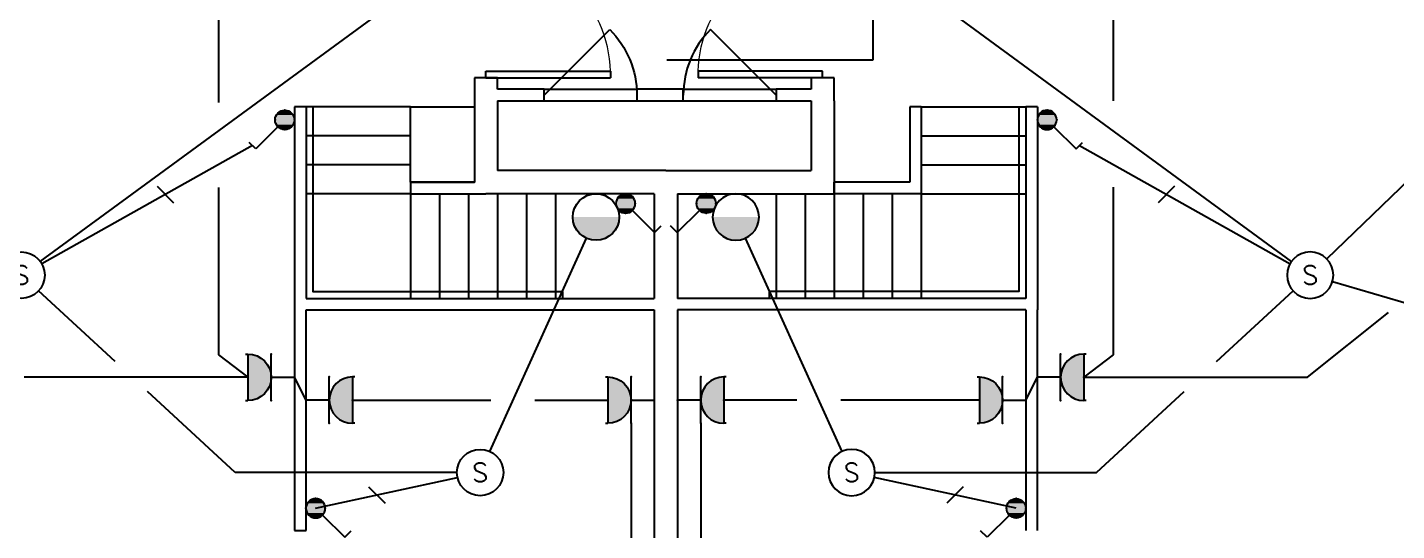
# Model space of a CAD drawing. Extents: x 4483434 to 4539506, y -104156 to -74067.
# Drawn here: x 4493478 to 4505272, y -93108 to -88775 of the extents above; entities that cross this region are included whole.
import ezdxf
from ezdxf.enums import TextEntityAlignment as Align

# ---------------------------------------------------------------- set-up
doc = ezdxf.new("R2010")
doc.units = 0
doc.header["$LTSCALE"] = 1000
doc.header["$MEASUREMENT"] = 0
for name, color, linetype in [('EQUIP-动力', 3, 'Continuous'), ('EQUIP-照明', 3, 'Continuous'), ('TEL_TEXT', 7, 'Continuous'), ('图层1', 7, 'Continuous')]:
    doc.layers.add(name, color=color, linetype=linetype)
doc.styles.add('_TEL_ATTDEF', font='simplex.shx', dxfattribs={"width": 0.8, "height": 3, "bigfont": 'hztxt.shx'})
doc.styles.add('_TEL_DIM', font='SIMPLEX', dxfattribs={"width": 0.8, "height": 3.5, "bigfont": 'HZTXT'})
doc.styles.get("Standard").update_dxf_attribs({"font": 'gbenor.shx', "bigfont": 'gbcbig.shx'})

# ---------------------------------------------------------------- blocks, each defined once
blk = doc.blocks.new('$equip$00001838')
blk.add_circle((0, 0), 0.5)
at = {"color": 7, "style": '_TEL_DIM'}
blk.add_attdef('$TEXT$', text='', height=0.4, dxfattribs=at).set_placement((0, 0), align=Align.MIDDLE_CENTER)
at = {"color": 7, "style": '_TEL_DIM', "flags": 1}
blk.add_attdef('A', text='', height=0.00002, dxfattribs=at).set_placement((0, 0), align=Align.MIDDLE_CENTER)
blk = doc.blocks.new('$equip$00001962')
for p, q in [((0.147, 0.356), (0.625, 0.833)), ((0.625, 0.833), (0.766, 0.692))]:
    blk.add_line(p, q)
blk.add_circle((0, 0.208), 0.208)
for p in [(0, 0.417), (-0.208, 0.208), (0, 0), (0.208, 0.208)]:
    blk.add_point(p)
for points in [[(-0.18, 0.313), (0.18, 0.313), (-0.208, 0.208), (0.208, 0.208)], [(-0.104, 0.389), (0.104, 0.389), (-0.18, 0.313), (0.18, 0.313)], [(0, 0.417), (0, 0.417), (-0.104, 0.389), (0.104, 0.389)], [(-0.18, 0.104), (0.18, 0.104), (-0.208, 0.208), (0.208, 0.208)], [(-0.104, 0.028), (0.104, 0.028), (-0.18, 0.104), (0.18, 0.104)], [(0, 0), (0, 0), (-0.104, 0.028), (0.104, 0.028)]]:
    blk.add_solid(points)
at = {"layer": 'TEL_TEXT', "style": '_TEL_DIM', "flags": 1}
blk.add_attdef('A', text='', height=0.00002, dxfattribs=at).set_placement((0, 0), align=Align.MIDDLE_CENTER)
blk = doc.blocks.new('$equip$00001237')
for p, q in [((-0.5, 1.05), (-0.5, 1)), ((-0.5, 1), (0.5, 1)), ((0.5, 1.05), (0.5, 1)), ((0.5, 0.5), (-0.5, 0.5)), ((0, 0.5), (0, 0))]:
    blk.add_line(p, q)
blk.add_arc((0, 1), 0.5, 180, 0)
for p in [(0, 1), (-0.5, 0.5), (0.5, 0.5), (0, 0)]:
    blk.add_point(p)
for points in [[(0.433, 0.75), (-0.433, 0.75), (0.5, 1), (-0.5, 1)], [(0.25, 0.567), (-0.25, 0.567), (0.433, 0.75), (-0.433, 0.75)], [(0, 0.5), (0, 0.5), (0.25, 0.567), (-0.25, 0.567)]]:
    blk.add_solid(points)
at = {"flags": 9}
blk.add_attdef('A', (0, 0), '', height=0.00002, dxfattribs=at)
blk = doc.blocks.new('$equip$00001151')
blk.add_circle((0, 0.5), 0.5)
for points in [[(0.433, 0.25), (-0.433, 0.25), (0.5, 0.5), (-0.5, 0.5)], [(0.25, 0.067), (-0.25, 0.067), (0.433, 0.25), (-0.433, 0.25)], [(0, 0), (0, 0), (0.25, 0.067), (-0.25, 0.067)]]:
    blk.add_solid(points)
at = {"flags": 9}
blk.add_attdef('A', (0, 0), '', height=0.00002, dxfattribs=at)
blk = doc.blocks.new('$DorLib2D$00000114')
at = {"color": 0}
blk.add_line((0.5, 0), (-0.207, 0.707), dxfattribs=at)
blk.add_arc((0.5, 0), 1, 135, 180, dxfattribs=at)
blk = doc.blocks.new('$DorLib2D$00000001')
for p, q in [((0.45, 0.975), (0.5, 0.975)), ((0.45, 0), (0.45, 0.975)), ((0.5, 0), (0.5, 0.975)), ((0.5, 0), (0.45, 0))]:
    blk.add_line(p, q)
at = {"lineweight": 13}
blk.add_arc((0.475, 0), 0.975, 91.4693, 180, dxfattribs=at)

msp = doc.modelspace()

# ---------------------------------------------------------------- linework, layer by layer
at = {"color": 7}
for p, q in [((4497528, -89208), (4497328, -89208)), ((4497328, -89208), (4497328, -89408)), ((4497528, -89308), (4497528, -89208)), ((4500428, -89208), (4500228, -89208)), ((4500228, -89208), (4500228, -89308)), ((4500428, -89408), (4500428, -89208)), ((4497928, -89308), (4497528, -89308)), ((4497928, -89408), (4497928, -89308)), ((4497928, -89308), (4498728, -89308)), ((4499128, -89308), (4498728, -89308)), ((4498728, -89308), (4498728, -89408)), ((4499128, -89408), (4499128, -89308)), ((4499128, -89308), (4499928, -89308)), ((4500228, -89308), (4499928, -89308)), ((4499928, -89308), (4499928, -89408)), ((4495778, -89458), (4495778, -91208)), ((4495878, -89458), (4495778, -89458)), ((4496778, -89458), (4495878, -89458)), ((4495878, -89458), (4495878, -91108)), ((4497328, -89408), (4497328, -90108)), ((4497528, -89408), (4497928, -89408)), ((4497528, -89408), (4497528, -90008)), ((4497928, -89408), (4498728, -89408)), ((4498728, -89408), (4499128, -89408)), ((4499128, -89408), (4499928, -89408)), ((4499928, -89408), (4500228, -89408)), ((4500228, -89408), (4500228, -90008)), ((4500428, -89408), (4500428, -90208)), ((4501078, -89458), (4501078, -90108)), ((4501178, -89458), (4501078, -89458)), ((4501178, -89458), (4502078, -89458)), ((4501178, -89458), (4501178, -90208)), ((4502078, -89458), (4502078, -91108)), ((4502178, -89458), (4502078, -89458)), ((4502178, -89458), (4502178, -91208)), ((4496778, -89708), (4495878, -89708)), ((4501178, -89708), (4502078, -89708)), ((4496778, -89958), (4495878, -89958)), ((4501178, -89958), (4502078, -89958)), ((4498978, -90008), (4497528, -90008)), ((4498978, -90008), (4500228, -90008)), ((4496778, -90208), (4495878, -90208)), ((4496778, -90108), (4497328, -90108)), ((4496778, -90108), (4496778, -90208)), ((4496778, -90208), (4496778, -91108)), ((4496778, -90208), (4497428, -90208)), ((4497028, -90208), (4497028, -91108)), ((4497278, -90208), (4497278, -91108)), ((4498878, -90208), (4497428, -90208)), ((4497528, -90208), (4497528, -91108)), ((4497778, -90208), (4497778, -91108)), ((4498028, -90208), (4498028, -91108)), ((4498878, -90208), (4498878, -91108)), ((4499078, -90208), (4500428, -90208)), ((4499078, -90208), (4499078, -91108)), ((4499928, -90208), (4499928, -91108)), ((4500178, -90208), (4500178, -91108)), ((4501078, -90108), (4500428, -90108)), ((4500428, -90208), (4500428, -90108)), ((4500428, -90208), (4500428, -91108)), ((4501178, -90208), (4500428, -90208)), ((4500678, -90208), (4500678, -91108)), ((4500928, -90208), (4500928, -91108)), ((4501178, -90208), (4501178, -91108)), ((4501178, -90208), (4502078, -90208)), ((4495878, -91108), (4498878, -91108)), ((4502078, -91108), (4499078, -91108)), ((4495778, -91208), (4495778, -93108)), ((4495878, -91208), (4498878, -91208)), ((4495878, -93108), (4495878, -91208)), ((4498878, -91208), (4498878, -94008)), ((4499078, -91208), (4499078, -94008)), ((4502078, -91208), (4499078, -91208)), ((4502078, -91208), (4502078, -93108)), ((4502178, -93108), (4502178, -91208)), ((4495778, -93108), (4495878, -93108))]:
    msp.add_line(p, q, dxfattribs=at)
for points in [[(4495938, -89458), (4495938, -91048), (4498088, -91048), (4498088, -91108)], [(4502018, -89458), (4502018, -91048), (4499868, -91048), (4499868, -91108)]]:
    msp.add_lwpolyline(points, dxfattribs=at)
msp.add_lwpolyline([(4496778, -89458), (4497328, -89458), (4497328, -90108), (4496778, -90108)], close=True, dxfattribs=at)
at = {"layer": 'TEL_TEXT'}
for p, q in [((4500761, -88141), (4500761, -89057)), ((4500761, -89057), (4498985, -89057))]:
    msp.add_line(p, q, dxfattribs=at)
at = {"layer": 'TEL_TEXT', "color": 0}
for p, q in [((4494596, -90143), (4494737, -90285)), ((4503360, -90143), (4503219, -90285)), ((4496417, -92731), (4496559, -92872)), ((4501539, -92731), (4501397, -92872))]:
    msp.add_line(p, q, dxfattribs=at)
at = {"layer": '图层1', "color": 4}
for p, q in [((4495125, -87808), (4495125, -89423)), ((4502831, -87808), (4502831, -89408)), ((4504672, -90769), (4507484, -88047)), ((4493589, -90790), (4496479, -88676)), ((4504367, -90790), (4501477, -88676)), ((4495416, -89793), (4493602, -90810)), ((4502540, -89793), (4504354, -90810)), ((4495125, -90154), (4495125, -91593)), ((4502831, -90151), (4502831, -91593)), ((4497461, -92426), (4498293, -90590)), ((4500495, -92426), (4499663, -90590)), ((4494235, -91653), (4493575, -91043)), ((4503721, -91653), (4504381, -91043)), ((4504720, -90964), (4508686, -92127)), ((4504505, -91788), (4505201, -91230)), ((4495125, -91593), (4495378, -91788)), ((4502831, -91593), (4502578, -91788)), ((4495378, -91788), (4493451, -91788)), ((4495878, -91984), (4495778, -91788)), ((4502078, -91984), (4502178, -91788)), ((4502578, -91788), (4504505, -91788)), ((4495269, -92608), (4494513, -91910)), ((4496278, -91984), (4497470, -91984)), ((4497850, -91984), (4498478, -91984)), ((4500106, -91984), (4499478, -91984)), ((4501678, -91984), (4500486, -91984)), ((4502687, -92608), (4503443, -91910)), ((4498678, -92184), (4498678, -93258)), ((4499278, -92184), (4499278, -93258)), ((4497178, -92608), (4495269, -92608)), ((4495961, -92916), (4497183, -92650)), ((4501995, -92916), (4500773, -92650)), ((4500778, -92608), (4502687, -92608))]:
    msp.add_line(p, q, dxfattribs=at)

# ---------------------------------------------------------------- block references
at = {"color": 7, "xscale": 1100, "zscale": 200, "rotation": 270}
for p, yscale in [((4497428, -88658), 1100), ((4500328, -88658), -1100)]:
    msp.add_blockref('$DorLib2D$00000001', p, dxfattribs=dict(at, yscale=yscale))
at = {"color": 7, "yscale": 800, "zscale": 100}
for p, xscale in [((4498328, -89358), -800), ((4499528, -89358), 800)]:
    msp.add_blockref('$DorLib2D$00000114', p, dxfattribs=dict(at, xscale=xscale))
at = {"layer": 'EQUIP-动力', "color": 4, "yscale": 400, "zscale": 400}
for p, xscale, rotation in [((4495778, -91788), -400, 90), ((4502178, -91788), 400, 270), ((4495878, -91984), 400, 270), ((4498878, -91984), -400, 90), ((4499078, -91984), 400, 270), ((4502078, -91984), -400, 90)]:
    msp.add_blockref('$equip$00001237', p, dxfattribs=dict(at, xscale=xscale, rotation=rotation))
at = {"layer": 'EQUIP-照明', "color": 4, "yscale": 400, "zscale": 400, "rotation": 180}
for p, xscale in [((4495695, -89488), 400), ((4502261, -89488), -400), ((4498631, -90208), -400), ((4499325, -90208), 400), ((4495961, -92832), -400), ((4501995, -92832), 400)]:
    msp.add_blockref('$equip$00001962', p, dxfattribs=dict(at, xscale=xscale))
at = {"layer": 'EQUIP-照明', "color": 4, "yscale": 400, "zscale": 400}
for p, xscale in [((4498376, -90608), 400), ((4499580, -90608), -400)]:
    msp.add_blockref('$equip$00001151', p, dxfattribs=dict(at, xscale=xscale))
at = {"layer": 'EQUIP-照明', "color": 4}
ref = msp.add_blockref('$equip$00001838', (4493428, -90908), dxfattribs=dict(at, xscale=400, yscale=400, zscale=400))
ref.add_attrib('$TEXT$', 'S', dxfattribs={"layer": '0', "color": 7, "height": 160, "style": '_TEL_ATTDEF'}).set_placement((4493428, -90908), align=Align.MIDDLE_CENTER)
ref = msp.add_blockref('$equip$00001838', (4504528, -90908), dxfattribs=dict(at, xscale=-400, yscale=400, zscale=400))
ref.add_attrib('$TEXT$', 'S', dxfattribs={"layer": '0', "color": 7, "height": 160, "style": '_TEL_ATTDEF'}).set_placement((4504528, -90908), align=Align.MIDDLE_CENTER)
ref = msp.add_blockref('$equip$00001838', (4497378, -92608), dxfattribs=dict(at, xscale=400, yscale=400, zscale=400))
ref.add_attrib('$TEXT$', 'S', dxfattribs={"layer": '0', "color": 7, "height": 160, "style": '_TEL_ATTDEF'}).set_placement((4497378, -92608), align=Align.MIDDLE_CENTER)
ref = msp.add_blockref('$equip$00001838', (4500578, -92608), dxfattribs=dict(at, xscale=-400, yscale=400, zscale=400))
ref.add_attrib('$TEXT$', 'S', dxfattribs={"layer": '0', "color": 7, "height": 160, "style": '_TEL_ATTDEF'}).set_placement((4500578, -92608), align=Align.MIDDLE_CENTER)

doc.saveas('drawing.dxf')
